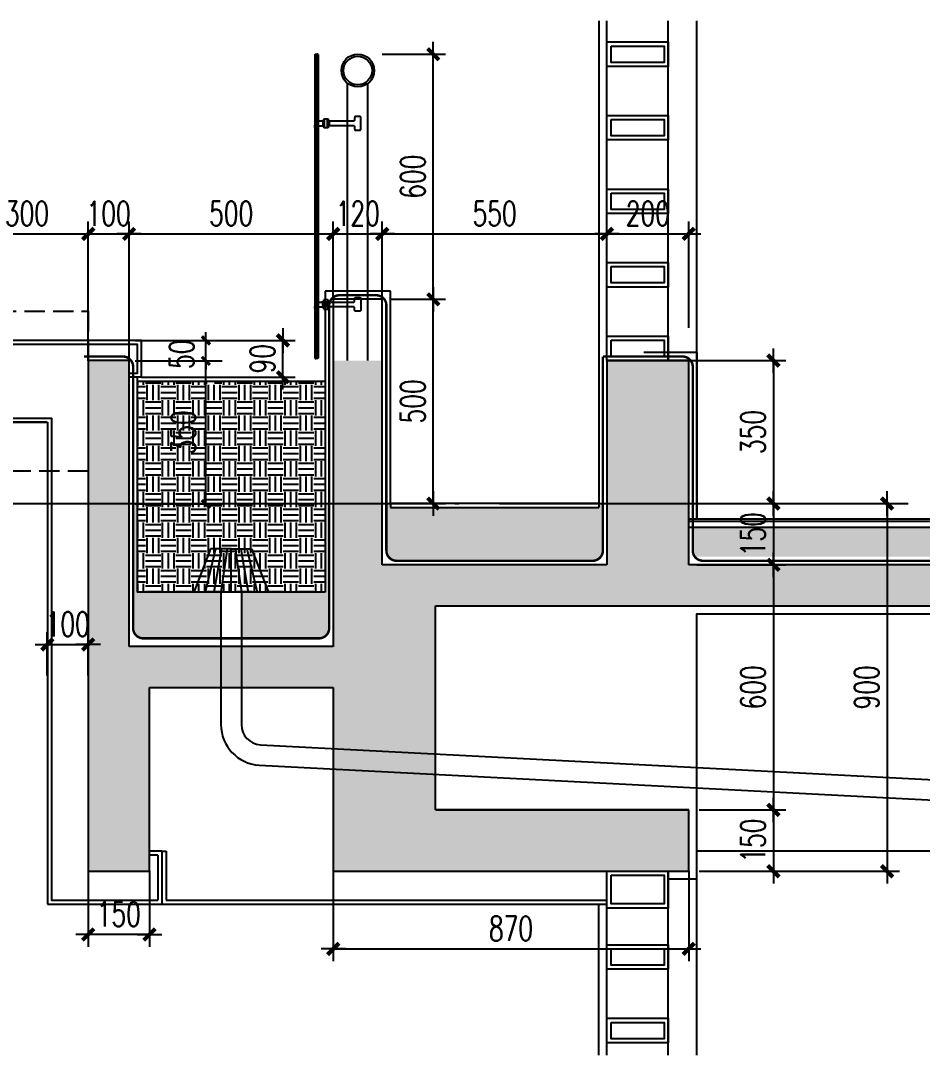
# Model space of a CAD drawing. Extents: x 1980812 to 2578970, y -669191 to 284498.
# Drawn here: x 2373588 to 2375795, y -402938 to -400406 of the extents above; entities that cross this region are included whole.
import ezdxf

# ---------------------------------------------------------------- set-up
doc = ezdxf.new("R2010")
doc.units = 0
doc.header["$LTSCALE"] = 1000
doc.header["$MEASUREMENT"] = 0
doc.linetypes.add('DASH', pattern=[0.35, 0.25, -0.1])
doc.linetypes.add('DOTE', pattern=[2.42, 2, -0.2, 0.02, -0.2])
for name, color, linetype in [('A-SECT-MCUT', 1, 'Continuous'), ('A-SECT-MCUT-FINE', 137, 'Continuous'), ('DIM_IDEN', 3, 'Continuous'), ('dote', 1, 'DOTE'), ('ELEV-4-RAIL', 251, 'Continuous'), ('WALL', 4, 'Continuous'), ('WINDOW', 2, 'Continuous'), ('可见看线', 63, 'Continuous'), ('柱墙填充', 181, 'Continuous'), ('栏杆', 143, 'Continuous'), ('看线', 66, 'Continuous'), ('详细标注', 231, 'Continuous'), ('铝板', 31, 'Continuous'), ('防水卷材', 6, 'DASH'), ('面层', 31, 'Continuous')]:
    doc.layers.add(name, color=color, linetype=linetype)
doc.styles.add('_TCH_DIM_T3', font='SIMPLEX', dxfattribs={"width": 0.705882, "bigfont": 'GBCBIG'})
doc.styles.add('DIM_FONT', font='SIMPLEX', dxfattribs={"width": 0.7, "bigfont": 'GBCBIG'})
doc.dimstyles.new('_TCH_ARCH&&20', dxfattribs={"dimtxt": 59.5, "dimasz": 20, "dimexe": 40, "dimexo": 4, "dimgap": 25.25, "dimtad": 1, "dimdec": 0, "dimzin": 0, "dimdsep": 46, "dimtxsty": '_TCH_DIM_T3', "dimblk": 'ARCHTICK', "dimcen": 0.09, "dimclrt": 7, "dimazin": 2, "dimtfac": 1, "dimtdec": 0, "dimtix": 1, "dimtmove": 2, "dimatfit": 3, "dimfxl": 1, "dimtolj": 1, "dimtzin": 0, "dimarcsym": 0})
doc.dimstyles.new('DIMN20', dxfattribs={"dimscale": 0.2, "dimtxt": 300, "dimasz": 1, "dimexe": 150, "dimexo": 0, "dimgap": 100, "dimtad": 1, "dimdec": 0, "dimzin": 0, "dimdsep": 46, "dimtxsty": 'DIM_FONT', "dimblk1": '_DIMX', "dimblk2": '_DIMX', "dimsah": 1, "dimcen": 0.09, "dimclrd": 256, "dimclre": 256, "dimclrt": 7, "dimadec": 0, "dimazin": 0, "dimtfac": 1, "dimtdec": 0, "dimtix": 1, "dimtmove": 2, "dimatfit": 3, "dimldrblk": '_DIMX', "dimfxl": 150, "dimtolj": 1, "dimtzin": 0, "dimarcsym": 0})

# ---------------------------------------------------------------- blocks, each defined once
blk = doc.blocks.new('_DIMX')
blk.add_line((-150, 0), (150, 0))
at = {"const_width": 50}
blk.add_lwpolyline([(-70, -70), (70, 70)], dxfattribs=at)
blk = doc.blocks.new('*D2491')
at = {"layer": 'Defpoints', "color": 0, "transparency": 16777216}
for p in [(2375323.3, -401587.8, 0), (2375323.3, -402487.8, 0), (2375709.1, -402487.8)]:
    blk.add_point(p, dxfattribs=at)
at = {"layer": '详细标注', "lineweight": -2, "transparency": 16777216}
for p, q in [((2375323.3, -401587.8), (2375739.1, -401587.8)), ((2375709.1, -401588), (2375709.1, -402487.6)), ((2375323.3, -402487.8), (2375739.1, -402487.8))]:
    blk.add_line(p, q, dxfattribs=at)
at = {"layer": '详细标注', "lineweight": -2, "transparency": 16777216, "xscale": 0.2, "yscale": 0.2, "zscale": 0.2}
for p, rotation in [((2375709.1, -401587.8), 90), ((2375709.1, -402487.8), 270)]:
    blk.add_blockref('_DIMX', p, dxfattribs=dict(at, rotation=rotation))
at = {"layer": '详细标注', "color": 7, "transparency": 16777216, "insert": (2375659.1, -402037.8), "char_height": 60, "attachment_point": 5, "rotation": 90, "style": 'DIM_FONT'}
blk.add_mtext('\\A1;900', dxfattribs=at)
blk = doc.blocks.new('*D2722')
at = {"layer": 'Defpoints', "color": 0, "transparency": 16777216}
for p in [(2374493.4, -401087.8), (2374598.2, -401087.8), (2374493.4, -401587.8, 0)]:
    blk.add_point(p, dxfattribs=at)
at = {"layer": '详细标注', "lineweight": -2, "transparency": 16777216}
for p, q in [((2374493.4, -401087.8), (2374628.2, -401087.8)), ((2374598.2, -401587.6), (2374598.2, -401088)), ((2374493.4, -401587.8), (2374628.2, -401587.8))]:
    blk.add_line(p, q, dxfattribs=at)
at = {"layer": '详细标注', "lineweight": -2, "transparency": 16777216, "xscale": 0.2, "yscale": 0.2, "zscale": 0.2}
for p, rotation in [((2374598.2, -401087.8), 90), ((2374598.2, -401587.8), 270)]:
    blk.add_blockref('_DIMX', p, dxfattribs=dict(at, rotation=rotation))
at = {"layer": '详细标注', "color": 7, "transparency": 16777216, "insert": (2374548.2, -401337.8), "char_height": 60, "attachment_point": 5, "rotation": 90, "style": 'DIM_FONT'}
blk.add_mtext('\\A1;500', dxfattribs=at)
blk = doc.blocks.new('*D2492')
at = {"layer": 'Defpoints', "color": 0, "transparency": 16777216}
for p in [(2374473.4, -400487.8), (2374598.2, -400487.8), (2374493.4, -401087.8)]:
    blk.add_point(p, dxfattribs=at)
at = {"layer": '详细标注', "lineweight": -2, "transparency": 16777216}
for p, q in [((2374473.4, -400487.8), (2374628.2, -400487.8)), ((2374598.2, -401087.6), (2374598.2, -400488)), ((2374493.4, -401087.8), (2374628.2, -401087.8))]:
    blk.add_line(p, q, dxfattribs=at)
at = {"layer": '详细标注', "lineweight": -2, "transparency": 16777216, "xscale": 0.2, "yscale": 0.2, "zscale": 0.2}
for p, rotation in [((2374598.2, -400487.8), 90), ((2374598.2, -401087.8), 270)]:
    blk.add_blockref('_DIMX', p, dxfattribs=dict(at, rotation=rotation))
at = {"layer": '详细标注', "color": 7, "transparency": 16777216, "insert": (2374548.2, -400787.8), "char_height": 60, "attachment_point": 5, "rotation": 90, "style": 'DIM_FONT'}
blk.add_mtext('\\A1;600', dxfattribs=at)
blk = doc.blocks.new('*D2494')
at = {"layer": 'Defpoints', "color": 0, "transparency": 16777216}
for p in [(2373853.4, -400927.6), (2373753.4, -401237.8), (2373853.4, -401237.8)]:
    blk.add_point(p, dxfattribs=at)
at = {"layer": '详细标注', "lineweight": -2, "transparency": 16777216}
for p, q in [((2373753.4, -401237.8), (2373753.4, -400897.6)), ((2373853.4, -401237.8), (2373853.4, -400897.6)), ((2373753.2, -400927.6), (2373753, -400927.6)), ((2373753.4, -400927.6), (2373853.4, -400927.6)), ((2373853.6, -400927.6), (2373853.8, -400927.6))]:
    blk.add_line(p, q, dxfattribs=at)
at = {"layer": '详细标注', "lineweight": -2, "transparency": 16777216, "xscale": 0.2, "yscale": 0.2, "zscale": 0.2}
blk.add_blockref('_DIMX', (2373753.4, -400927.6), dxfattribs=at)
at = {"layer": '详细标注', "lineweight": -2, "transparency": 16777216, "xscale": 0.2, "yscale": 0.2, "zscale": 0.2, "rotation": 180}
blk.add_blockref('_DIMX', (2373853.4, -400927.6), dxfattribs=at)
at = {"layer": '详细标注', "color": 7, "transparency": 16777216, "insert": (2373803.4, -400877.6), "char_height": 60, "attachment_point": 5, "style": 'DIM_FONT'}
blk.add_mtext('\\A1;100', dxfattribs=at)
blk = doc.blocks.new('*D2495')
at = {"layer": 'Defpoints', "color": 0, "transparency": 16777216}
for p in [(2374353.4, -400927.6), (2374353.4, -401087.8), (2373853.4, -401237.8)]:
    blk.add_point(p, dxfattribs=at)
at = {"layer": '详细标注', "lineweight": -2, "transparency": 16777216}
for p, q in [((2373853.4, -401237.8), (2373853.4, -400897.6)), ((2374353.4, -401087.8), (2374353.4, -400897.6)), ((2373853.6, -400927.6), (2374353.2, -400927.6))]:
    blk.add_line(p, q, dxfattribs=at)
at = {"layer": '详细标注', "lineweight": -2, "transparency": 16777216, "xscale": 0.2, "yscale": 0.2, "zscale": 0.2, "rotation": 180}
blk.add_blockref('_DIMX', (2373853.4, -400927.6), dxfattribs=at)
at = {"layer": '详细标注', "lineweight": -2, "transparency": 16777216, "xscale": 0.2, "yscale": 0.2, "zscale": 0.2}
blk.add_blockref('_DIMX', (2374353.4, -400927.6), dxfattribs=at)
at = {"layer": '详细标注', "color": 7, "transparency": 16777216, "insert": (2374103.4, -400877.6), "char_height": 60, "attachment_point": 5, "style": 'DIM_FONT'}
blk.add_mtext('\\A1;500', dxfattribs=at)
blk = doc.blocks.new('*D2496')
at = {"layer": 'Defpoints', "color": 0, "transparency": 16777216}
for p in [(2374473.4, -400927.6), (2374353.4, -401087.8), (2374473.4, -401087.8)]:
    blk.add_point(p, dxfattribs=at)
at = {"layer": '详细标注', "lineweight": -2, "transparency": 16777216}
for p, q in [((2374353.4, -401087.8), (2374353.4, -400897.6)), ((2374473.4, -401087.8), (2374473.4, -400897.6)), ((2374353.2, -400927.6), (2374353, -400927.6)), ((2374353.4, -400927.6), (2374473.4, -400927.6)), ((2374473.6, -400927.6), (2374473.8, -400927.6))]:
    blk.add_line(p, q, dxfattribs=at)
at = {"layer": '详细标注', "lineweight": -2, "transparency": 16777216, "xscale": 0.2, "yscale": 0.2, "zscale": 0.2}
blk.add_blockref('_DIMX', (2374353.4, -400927.6), dxfattribs=at)
at = {"layer": '详细标注', "lineweight": -2, "transparency": 16777216, "xscale": 0.2, "yscale": 0.2, "zscale": 0.2, "rotation": 180}
blk.add_blockref('_DIMX', (2374473.4, -400927.6), dxfattribs=at)
at = {"layer": '详细标注', "color": 7, "transparency": 16777216, "insert": (2374413.4, -400877.6), "char_height": 60, "attachment_point": 5, "style": 'DIM_FONT'}
blk.add_mtext('\\A1;120', dxfattribs=at)
blk = doc.blocks.new('*D2497')
at = {"layer": 'Defpoints', "color": 0, "transparency": 16777216}
for p in [(2375023.4, -400927.6), (2374473.4, -401087.8), (2375023.4, -401157.8, 0)]:
    blk.add_point(p, dxfattribs=at)
at = {"layer": '详细标注', "lineweight": -2, "transparency": 16777216}
for p, q in [((2374473.4, -401087.8), (2374473.4, -400897.6)), ((2375023.4, -401157.8), (2375023.4, -400897.6)), ((2374473.6, -400927.6), (2375023.2, -400927.6))]:
    blk.add_line(p, q, dxfattribs=at)
at = {"layer": '详细标注', "lineweight": -2, "transparency": 16777216, "xscale": 0.2, "yscale": 0.2, "zscale": 0.2, "rotation": 180}
blk.add_blockref('_DIMX', (2374473.4, -400927.6), dxfattribs=at)
at = {"layer": '详细标注', "lineweight": -2, "transparency": 16777216, "xscale": 0.2, "yscale": 0.2, "zscale": 0.2}
blk.add_blockref('_DIMX', (2375023.4, -400927.6), dxfattribs=at)
at = {"layer": '详细标注', "color": 7, "transparency": 16777216, "insert": (2374748.4, -400877.6), "char_height": 60, "attachment_point": 5, "style": 'DIM_FONT'}
blk.add_mtext('\\A1;550', dxfattribs=at)
blk = doc.blocks.new('*D2498')
at = {"layer": 'Defpoints', "color": 0, "transparency": 16777216}
for p in [(2375223.4, -400927.6), (2375023.4, -401157.8), (2375223.4, -401157.8, 0)]:
    blk.add_point(p, dxfattribs=at)
at = {"layer": '详细标注', "lineweight": -2, "transparency": 16777216}
for p, q in [((2375023.4, -401157.8), (2375023.4, -400897.6)), ((2375223.4, -401157.8), (2375223.4, -400897.6)), ((2375023.6, -400927.6), (2375223.2, -400927.6))]:
    blk.add_line(p, q, dxfattribs=at)
at = {"layer": '详细标注', "lineweight": -2, "transparency": 16777216, "xscale": 0.2, "yscale": 0.2, "zscale": 0.2, "rotation": 180}
blk.add_blockref('_DIMX', (2375023.4, -400927.6), dxfattribs=at)
at = {"layer": '详细标注', "lineweight": -2, "transparency": 16777216, "xscale": 0.2, "yscale": 0.2, "zscale": 0.2}
blk.add_blockref('_DIMX', (2375223.4, -400927.6), dxfattribs=at)
at = {"layer": '详细标注', "color": 7, "transparency": 16777216, "insert": (2375123.4, -400877.6), "char_height": 60, "attachment_point": 5, "style": 'DIM_FONT'}
blk.add_mtext('\\A1;200', dxfattribs=at)
blk = doc.blocks.new('*D2499')
at = {"layer": 'Defpoints', "color": 0, "transparency": 16777216}
for p in [(2375223.4, -401237.8, 0), (2375223.4, -401587.8, 0), (2375430.9, -401587.8)]:
    blk.add_point(p, dxfattribs=at)
at = {"layer": '详细标注', "lineweight": -2, "transparency": 16777216}
for p, q in [((2375223.4, -401237.8), (2375460.9, -401237.8)), ((2375430.9, -401238), (2375430.9, -401587.6)), ((2375223.4, -401587.8), (2375460.9, -401587.8))]:
    blk.add_line(p, q, dxfattribs=at)
at = {"layer": '详细标注', "lineweight": -2, "transparency": 16777216, "xscale": 0.2, "yscale": 0.2, "zscale": 0.2}
for p, rotation in [((2375430.9, -401237.8), 90), ((2375430.9, -401587.8), 270)]:
    blk.add_blockref('_DIMX', p, dxfattribs=dict(at, rotation=rotation))
at = {"layer": '详细标注', "color": 7, "transparency": 16777216, "insert": (2375380.9, -401412.8), "char_height": 60, "attachment_point": 5, "rotation": 90, "style": 'DIM_FONT'}
blk.add_mtext('\\A1;350', dxfattribs=at)
blk = doc.blocks.new('A$C4E184874')
at = {"layer": 'A-SECT-MCUT'}
for radius in [40, 35]:
    blk.add_circle((-50, 710), radius, dxfattribs=at)
at = {"layer": 'A-SECT-MCUT-FINE'}
for p, q in [((-75, 0), (-75, 678.8)), ((-25, 0), (-25, 678.8)), ((-150.2, 586.9), (-135.6, 586.9)), ((-135.6, 588.6), (-135.6, 573)), ((-131.2, 588.6), (-135.6, 588.6)), ((-133.4, 592.2), (-133.4, 588.6)), ((-133.4, 592.2), (-122.6, 592.2)), ((-131.2, 573), (-131.2, 588.6)), ((-125.1, 588.6), (-120.4, 588.6)), ((-125.1, 588.6), (-125.1, 573)), ((-122.6, 592.2), (-122.6, 588.6)), ((-120.4, 588.6), (-120.4, 573)), ((-120.4, 588.4), (-120.4, 587.1)), ((-150.2, 574.8), (-135.6, 574.8)), ((-131.2, 573), (-135.6, 573)), ((-133.4, 572.8), (-133.4, 573)), ((-133.4, 572.8), (-133.4, 569.4)), ((-125.6, 569.4), (-133.4, 569.4)), ((-122.6, 569.4), (-125.6, 569.4)), ((-125.1, 573), (-120.4, 573)), ((-122.6, 573), (-122.6, 569.4)), ((-120.4, 574.5), (-120.4, 573.2)), ((-131.2, 145.1), (-135.6, 145.1)), ((-131.2, 129.6), (-135.6, 129.6)), ((-125.6, 148.8), (-133.4, 148.8)), ((-133.4, 145.4), (-133.4, 148.8)), ((-133.4, 145.4), (-133.4, 145.1)), ((-133.4, 125.9), (-133.4, 129.6)), ((-131.2, 145.1), (-131.2, 129.6)), ((-122.6, 148.8), (-125.6, 148.8)), ((-125.1, 145.1), (-120.4, 145.1)), ((-125.1, 129.6), (-125.1, 145.1)), ((-125.1, 129.6), (-120.4, 129.6)), ((-122.6, 145.1), (-122.6, 148.8)), ((-122.6, 125.9), (-122.6, 129.6)), ((-120.4, 129.6), (-120.4, 145.1)), ((-120.4, 143.7), (-120.4, 145)), ((-120.4, 129.8), (-120.4, 131.1)), ((-133.4, 125.9), (-122.6, 125.9))]:
    blk.add_line(p, q, dxfattribs=at)
for points in [[(-150.2, 586.9), (-155, 590.8), (-155, 585.4)], [(-108.9, 586.2), (-120.4, 586.2)], [(-150.2, 574.8), (-155, 570.9), (-155, 576.3)], [(-120.4, 575.4), (-108.9, 575.4)], [(-120.4, 142.8), (-108.9, 142.8)], [(-108.9, 132), (-120.4, 132)]]:
    blk.add_lwpolyline(points, dxfattribs=at)
for points in [[(-109.9, 575.4), (-60.8, 575.4, -0.414214), (-57.8, 572.4), (-57.8, 567, 0.44229), (-54.8, 564), (-45.2, 564, 0.398045), (-42.3, 567), (-42.3, 594.6, 0.414214), (-45.3, 597.6), (-54.8, 597.6, 0.414214), (-57.8, 594.6), (-57.8, 589.2, -0.414214), (-60.8, 586.2), (-109.9, 586.2)], [(-109.9, 142.8), (-60.8, 142.8, 0.414214), (-57.8, 145.8), (-57.8, 151.2, -0.44229), (-54.8, 154.2), (-45.2, 154.2, -0.398045), (-42.3, 151.2), (-42.3, 123.6, -0.414214), (-45.3, 120.6), (-54.8, 120.6, -0.414214), (-57.8, 123.6), (-57.8, 129, 0.414214), (-60.8, 132), (-109.9, 132)]]:
    blk.add_lwpolyline(points, format="xyb", dxfattribs=at)
at = {"layer": 'DIM_IDEN'}
blk.add_circle((-25, 318.4), 0, dxfattribs=at)
at = {"layer": 'ELEV-4-RAIL'}
for p, q in [((-150.2, 143.4), (-135.6, 143.4)), ((-150.2, 131.3), (-135.6, 131.3)), ((-135.6, 129.6), (-135.6, 145.1))]:
    blk.add_line(p, q, dxfattribs=at)
for points in [[(-150.2, 143.4), (-155, 147.3), (-155, 141.9)], [(-150.2, 131.3), (-155, 127.4), (-155, 132.8)]]:
    blk.add_lwpolyline(points, dxfattribs=at)
at = {"layer": 'WINDOW'}
for p, q in [((-155, 749.4), (-154.4, 750)), ((-155, 749.4), (-155, 5.9)), ((-154.4, 750), (-152, 750)), ((-152, 750), (-151.1, 749.1)), ((-150.1, 750), (-151.1, 749.1)), ((-151.1, 749.1), (-151.1, 6.2)), ((-147.7, 750), (-150.1, 750)), ((-147.1, 749.4), (-147.7, 750)), ((-147.1, 749.4), (-147.1, 5.9)), ((-155, 5.9), (-154.4, 5.3)), ((-154.4, 5.3), (-152, 5.3)), ((-152, 5.3), (-151.1, 6.2)), ((-150.1, 5.3), (-151.1, 6.2)), ((-147.7, 5.3), (-150.1, 5.3)), ((-147.1, 5.9), (-147.7, 5.3))]:
    blk.add_line(p, q, dxfattribs=at)
blk = doc.blocks.new('*D2400')
at = {"layer": 'Defpoints', "color": 0, "transparency": 16777216}
for p in [(2375248.8, -402337.8), (2375248.8, -402487.8), (2375430.9, -402487.8)]:
    blk.add_point(p, dxfattribs=at)
at = {"layer": '详细标注', "lineweight": -2, "transparency": 16777216}
for p, q in [((2375248.8, -402337.8), (2375460.9, -402337.8)), ((2375430.9, -402338), (2375430.9, -402487.6)), ((2375248.8, -402487.8), (2375460.9, -402487.8))]:
    blk.add_line(p, q, dxfattribs=at)
at = {"layer": '详细标注', "lineweight": -2, "transparency": 16777216, "xscale": 0.2, "yscale": 0.2, "zscale": 0.2}
for p, rotation in [((2375430.9, -402337.8), 90), ((2375430.9, -402487.8), 270)]:
    blk.add_blockref('_DIMX', p, dxfattribs=dict(at, rotation=rotation))
at = {"layer": '详细标注', "color": 7, "transparency": 16777216, "insert": (2375380.9, -402412.8), "char_height": 60, "attachment_point": 5, "rotation": 90, "style": 'DIM_FONT'}
blk.add_mtext('\\A1;150', dxfattribs=at)
blk = doc.blocks.new('*D2401')
at = {"layer": 'Defpoints', "color": 0, "transparency": 16777216}
for p in [(2375243.4, -401587.8), (2375243.4, -401737.8), (2375430.9, -401737.8)]:
    blk.add_point(p, dxfattribs=at)
at = {"layer": '详细标注', "linetype": 'ByBlock', "lineweight": -2, "transparency": 16777216}
for p, q in [((2375243.4, -401587.8), (2375460.9, -401587.8)), ((2375243.4, -401737.8), (2375460.9, -401737.8))]:
    blk.add_line(p, q, dxfattribs=at)
at = {"layer": '详细标注', "lineweight": -2, "transparency": 16777216}
blk.add_line((2375430.9, -401588), (2375430.9, -401737.6), dxfattribs=at)
at = {"layer": '详细标注', "lineweight": -2, "transparency": 16777216, "xscale": 0.2, "yscale": 0.2, "zscale": 0.2}
for p, rotation in [((2375430.9, -401587.8), 90), ((2375430.9, -401737.8), 270)]:
    blk.add_blockref('_DIMX', p, dxfattribs=dict(at, rotation=rotation))
at = {"layer": '详细标注', "color": 7, "transparency": 16777216, "insert": (2375380.9, -401662.8), "char_height": 60, "attachment_point": 5, "rotation": 90, "style": 'DIM_FONT'}
blk.add_mtext('\\A1;150', dxfattribs=at)
blk = doc.blocks.new('*D2402')
at = {"layer": 'Defpoints', "color": 0, "transparency": 16777216}
for p in [(2375243.4, -401737.8), (2375248.8, -402337.8), (2375430.9, -402337.8)]:
    blk.add_point(p, dxfattribs=at)
at = {"layer": '详细标注', "linetype": 'ByBlock', "lineweight": -2, "transparency": 16777216}
for p, q in [((2375243.4, -401737.8), (2375460.9, -401737.8)), ((2375248.8, -402337.8), (2375460.9, -402337.8))]:
    blk.add_line(p, q, dxfattribs=at)
at = {"layer": '详细标注', "lineweight": -2, "transparency": 16777216}
blk.add_line((2375430.9, -401738), (2375430.9, -402337.6), dxfattribs=at)
at = {"layer": '详细标注', "lineweight": -2, "transparency": 16777216, "xscale": 0.2, "yscale": 0.2, "zscale": 0.2}
for p, rotation in [((2375430.9, -401737.8), 90), ((2375430.9, -402337.8), 270)]:
    blk.add_blockref('_DIMX', p, dxfattribs=dict(at, rotation=rotation))
at = {"layer": '详细标注', "color": 7, "transparency": 16777216, "insert": (2375380.9, -402037.8), "char_height": 60, "attachment_point": 5, "rotation": 90, "style": 'DIM_FONT'}
blk.add_mtext('\\A1;600', dxfattribs=at)
blk = doc.blocks.new('*D2405')
at = {"layer": 'Defpoints', "color": 0, "transparency": 16777216}
for p in [(2375223.4, -400927.6), (2375023.4, -401157.8), (2375223.4, -401157.8, 0)]:
    blk.add_point(p, dxfattribs=at)
at = {"layer": '详细标注', "lineweight": -2, "transparency": 16777216}
for p, q in [((2375023.4, -401157.8), (2375023.4, -400897.6)), ((2375223.4, -401157.8), (2375223.4, -400897.6)), ((2375023.6, -400927.6), (2375223.2, -400927.6))]:
    blk.add_line(p, q, dxfattribs=at)
at = {"layer": '详细标注', "lineweight": -2, "transparency": 16777216, "xscale": 0.2, "yscale": 0.2, "zscale": 0.2, "rotation": 180}
blk.add_blockref('_DIMX', (2375023.4, -400927.6), dxfattribs=at)
at = {"layer": '详细标注', "lineweight": -2, "transparency": 16777216, "xscale": 0.2, "yscale": 0.2, "zscale": 0.2}
blk.add_blockref('_DIMX', (2375223.4, -400927.6), dxfattribs=at)
at = {"layer": '详细标注', "color": 7, "transparency": 16777216, "insert": (2375123.4, -400877.6), "char_height": 60, "attachment_point": 5, "style": 'DIM_FONT'}
blk.add_mtext('\\A1;200', dxfattribs=at)
blk = doc.blocks.new('*D2365')
at = {"layer": 'Defpoints', "color": 0, "transparency": 16777216}
for p in [(2374353.4, -402487.8), (2375223.4, -402487.8), (2375223.4, -402677.8)]:
    blk.add_point(p, dxfattribs=at)
at = {"layer": '详细标注', "linetype": 'ByBlock', "lineweight": -2, "transparency": 16777216}
for p, q in [((2374353.4, -402487.8), (2374353.4, -402707.8)), ((2375223.4, -402487.8), (2375223.4, -402707.8))]:
    blk.add_line(p, q, dxfattribs=at)
at = {"layer": '详细标注', "lineweight": -2, "transparency": 16777216}
blk.add_line((2374353.6, -402677.8), (2375223.2, -402677.8), dxfattribs=at)
at = {"layer": '详细标注', "lineweight": -2, "transparency": 16777216, "xscale": 0.2, "yscale": 0.2, "zscale": 0.2, "rotation": 180}
blk.add_blockref('_DIMX', (2374353.4, -402677.8), dxfattribs=at)
at = {"layer": '详细标注', "lineweight": -2, "transparency": 16777216, "xscale": 0.2, "yscale": 0.2, "zscale": 0.2}
blk.add_blockref('_DIMX', (2375223.4, -402677.8), dxfattribs=at)
at = {"layer": '详细标注', "color": 7, "transparency": 16777216, "insert": (2374788.4, -402627.8), "char_height": 60, "attachment_point": 5, "style": 'DIM_FONT'}
blk.add_mtext('\\A1;870', dxfattribs=at)
blk = doc.blocks.new('*D2610')
at = {"layer": 'Defpoints', "color": 0, "transparency": 16777216}
for p in [(2373753.6, -400927.6), (2373453.4, -401238.4, 0), (2373753.6, -401238.4, 0)]:
    blk.add_point(p, dxfattribs=at)
at = {"layer": '详细标注', "lineweight": -2, "transparency": 16777216}
for p, q in [((2373453.4, -401238.4), (2373453.4, -400897.6)), ((2373753.6, -401238.4), (2373753.6, -400897.6)), ((2373453.6, -400927.6), (2373753.4, -400927.6))]:
    blk.add_line(p, q, dxfattribs=at)
at = {"layer": '详细标注', "lineweight": -2, "transparency": 16777216, "xscale": 0.2, "yscale": 0.2, "zscale": 0.2, "rotation": 180}
blk.add_blockref('_DIMX', (2373453.4, -400927.6), dxfattribs=at)
at = {"layer": '详细标注', "lineweight": -2, "transparency": 16777216, "xscale": 0.2, "yscale": 0.2, "zscale": 0.2}
blk.add_blockref('_DIMX', (2373753.6, -400927.6), dxfattribs=at)
at = {"layer": '详细标注', "color": 7, "transparency": 16777216, "insert": (2373603.5, -400877.6), "char_height": 60, "attachment_point": 5, "style": 'DIM_FONT'}
blk.add_mtext('\\A1;300', dxfattribs=at)
blk = doc.blocks.new('*D1486')
at = {"layer": 'Defpoints', "color": 0, "transparency": 16777216}
for p in [(-450.4, 50), (-102.8, 50), (-102.8, -150, 0)]:
    blk.add_point(p, dxfattribs=at)
at = {"layer": '详细标注', "lineweight": -2, "transparency": 16777216}
for p, q in [((-102.8, 50), (-480.4, 50)), ((-450.4, -149.8), (-450.4, 49.8)), ((-102.8, -150), (-480.4, -150))]:
    blk.add_line(p, q, dxfattribs=at)
at = {"layer": '详细标注', "lineweight": -2, "transparency": 16777216, "xscale": 0.2, "yscale": 0.2, "zscale": 0.2}
for p, rotation in [((-450.4, 50), 90), ((-450.4, -150), 270)]:
    blk.add_blockref('_DIMX', p, dxfattribs=dict(at, rotation=rotation))
at = {"layer": '详细标注', "color": 7, "transparency": 16777216, "insert": (-500.4, -50), "char_height": 60, "attachment_point": 5, "rotation": 90, "style": 'DIM_FONT'}
blk.add_mtext('\\A1;200', dxfattribs=at)
blk = doc.blocks.new('_ArchTick')
at = {"color": 0, "linetype": 'ByBlock', "const_width": 0.4}
blk.add_lwpolyline([(-0.5, -0.5), (0.5, 0.5)], dxfattribs=at)
blk = doc.blocks.new('*D1487')
at = {"layer": 'Defpoints', "color": 0, "transparency": 16777216}
for p in [(110.6, 0), (287.5, 0), (110.6, -350.4)]:
    blk.add_point(p, dxfattribs=at)
at = {"layer": '详细标注', "color": 0, "lineweight": -2, "transparency": 16777216}
for p, q in [((114.6, 0), (327.5, 0)), ((287.5, -350.4), (287.5, 0)), ((114.6, -350.4), (327.5, -350.4))]:
    blk.add_line(p, q, dxfattribs=at)
at = {"layer": '详细标注', "color": 0, "lineweight": -2, "transparency": 16777216, "xscale": 20, "yscale": 20, "zscale": 20}
for p, rotation in [((287.5, 0), 90), ((287.5, -350.4), 270)]:
    blk.add_blockref('_ArchTick', p, dxfattribs=dict(at, rotation=rotation))
at = {"layer": '详细标注', "color": 7, "transparency": 16777216, "insert": (232.5, -175.2), "char_height": 59.5, "attachment_point": 5, "rotation": 90, "style": '_TCH_DIM_T3'}
blk.add_mtext('\\A1;350', dxfattribs=at)
blk = doc.blocks.new('*D1488')
at = {"layer": 'Defpoints', "color": 0, "transparency": 16777216}
for p in [(110.6, 50), (287.5, 50), (110.6, 0)]:
    blk.add_point(p, dxfattribs=at)
at = {"layer": '详细标注', "color": 0, "lineweight": -2, "transparency": 16777216}
for p, q in [((287.5, 50), (287.5, 70)), ((114.6, 50), (327.5, 50)), ((287.5, 0), (287.5, 50)), ((114.6, 0), (327.5, 0)), ((287.5, 0), (287.5, -20))]:
    blk.add_line(p, q, dxfattribs=at)
at = {"layer": '详细标注', "color": 0, "lineweight": -2, "transparency": 16777216, "xscale": 20, "yscale": 20, "zscale": 20}
for p, rotation in [((287.5, 50), 270), ((287.5, 0), 90)]:
    blk.add_blockref('_ArchTick', p, dxfattribs=dict(at, rotation=rotation))
at = {"layer": '详细标注', "color": 7, "transparency": 16777216, "insert": (228.3, 16.1), "char_height": 59.5, "attachment_point": 5, "rotation": 90, "style": '_TCH_DIM_T3'}
blk.add_mtext('\\A1;50', dxfattribs=at)
blk = doc.blocks.new('*D2122')
at = {"layer": 'Defpoints', "color": 0, "transparency": 16777216}
for p in [(2373753.4, -401932.8, 0), (2373653.4, -402008.5), (2373753.4, -402008.5, 0)]:
    blk.add_point(p, dxfattribs=at)
at = {"layer": '详细标注', "lineweight": -2, "transparency": 16777216}
for p, q in [((2373653.4, -402008.5, 0), (2373653.4, -401902.8, 0)), ((2373753.4, -402008.5, 0), (2373753.4, -401902.8, 0)), ((2373653.2, -401932.8, 0), (2373653, -401932.8, 0)), ((2373653.4, -401932.8, 0), (2373753.4, -401932.8, 0)), ((2373753.6, -401932.8, 0), (2373753.8, -401932.8, 0))]:
    blk.add_line(p, q, dxfattribs=at)
at = {"layer": '详细标注', "lineweight": -2, "transparency": 16777216, "xscale": 0.2, "yscale": 0.2, "zscale": 0.2}
blk.add_blockref('_DIMX', (2373653.4, -401932.8, 0), dxfattribs=at)
at = {"layer": '详细标注', "lineweight": -2, "transparency": 16777216, "xscale": 0.2, "yscale": 0.2, "zscale": 0.2, "rotation": 180}
blk.add_blockref('_DIMX', (2373753.4, -401932.8, 0), dxfattribs=at)
at = {"layer": '详细标注', "color": 7, "transparency": 16777216, "insert": (2373703.4, -401882.8, 0), "char_height": 60, "attachment_point": 5, "style": 'DIM_FONT'}
blk.add_mtext('\\A1;100', dxfattribs=at)
blk = doc.blocks.new('*D2625')
at = {"layer": 'Defpoints', "color": 0, "transparency": 16777216}
for p in [(2373884, -401188.4), (2374230.2, -401188.4), (2373884, -401278.4)]:
    blk.add_point(p, dxfattribs=at)
at = {"layer": '详细标注', "lineweight": -2, "transparency": 16777216}
for p, q in [((2373884, -401188.4), (2374260.2, -401188.4)), ((2374230.2, -401188.2), (2374230.2, -401188)), ((2374230.2, -401278.4), (2374230.2, -401188.4)), ((2373884, -401278.4), (2374260.2, -401278.4)), ((2374230.2, -401278.6), (2374230.2, -401278.8))]:
    blk.add_line(p, q, dxfattribs=at)
at = {"layer": '详细标注', "lineweight": -2, "transparency": 16777216, "xscale": 0.2, "yscale": 0.2, "zscale": 0.2}
for p, rotation in [((2374230.2, -401188.4), 270), ((2374230.2, -401278.4), 90)]:
    blk.add_blockref('_DIMX', p, dxfattribs=dict(at, rotation=rotation))
at = {"layer": '详细标注', "color": 7, "transparency": 16777216, "insert": (2374180.2, -401233.4), "char_height": 60, "attachment_point": 5, "rotation": 90, "style": 'DIM_FONT'}
blk.add_mtext('\\A1;90', dxfattribs=at)
blk = doc.blocks.new('*D2639')
at = {"layer": 'Defpoints', "color": 0, "transparency": 16777216}
for p in [(2373753.4, -402487.8), (2373903.4, -402487.8), (2373753.4, -402642.7)]:
    blk.add_point(p, dxfattribs=at)
at = {"layer": '详细标注', "linetype": 'ByBlock', "lineweight": -2, "transparency": 16777216}
for p, q in [((2373753.4, -402487.8), (2373753.4, -402672.7)), ((2373903.4, -402487.8), (2373903.4, -402672.7))]:
    blk.add_line(p, q, dxfattribs=at)
at = {"layer": '详细标注', "lineweight": -2, "transparency": 16777216}
blk.add_line((2373903.2, -402642.7), (2373753.6, -402642.7), dxfattribs=at)
at = {"layer": '详细标注', "lineweight": -2, "transparency": 16777216, "xscale": 0.2, "yscale": 0.2, "zscale": 0.2}
for p, rotation in [((2373753.4, -402642.7), 179.9999999996443), ((2373903.4, -402642.7), 359.9999999996443)]:
    blk.add_blockref('_DIMX', p, dxfattribs=dict(at, rotation=rotation))
at = {"layer": '详细标注', "color": 7, "transparency": 16777216, "insert": (2373828.4, -402592.7), "char_height": 60, "attachment_point": 5, "style": 'DIM_FONT'}
blk.add_mtext('\\A1;150', dxfattribs=at)
blk = doc.blocks.new('A$C07856B57')
at = {"layer": '铝板'}
for p, q in [((130, 50), (-300, 50)), ((-300, 50), (-300, -150)), ((130, -40), (130, 50)), ((130, -40), (99.8, -40)), ((-300, -150), (-100, -150)), ((-100, -150), (-100, -1330)), ((180, -1200, 0), (149.8, -1200, 0)), ((170, -1210, 0), (149.8, -1210, 0)), ((170, -1210, 0), (170, -1320, 0)), ((180, -1200, 0), (180, -1330, 0)), ((180, -1200, 0), (180, -1330, 0)), ((-100, -1330), (180, -1330))]:
    blk.add_line(p, q, dxfattribs=at)
blk.add_lwpolyline([(99.8, -30), (120, -30), (120, 40), (-290, 40), (-290, -140), (-90, -140), (-90, -1320), (170, -1320)], dxfattribs=at)
at = {"layer": '详细标注'}
dim = blk.add_linear_dim(base=(-450.4, 50), p1=(-102.8, -150, 0), p2=(-102.8, 50), angle=90, dimstyle='DIMN20', dxfattribs=at)
dim.commit()
dim.dimension.update_dxf_attribs({"geometry": '*D1486', "text_midpoint": (-500.4, -50)})
dim = blk.add_linear_dim(base=(287.5, 50), p1=(110.6, 0), p2=(110.6, 50), angle=90, dimstyle='_TCH_ARCH&&20', dxfattribs=at)
dim.commit()
dim.dimension.update_dxf_attribs({"geometry": '*D1488', "text_midpoint": (228.3, 16.1), "dimtype": 129})
dim = blk.add_aligned_dim(p1=(110.6, -350.4), p2=(110.6, 0), distance=-176.9, dimstyle='_TCH_ARCH&&20', dxfattribs=at)
dim.commit()
dim.dimension.update_dxf_attribs({"geometry": '*D1487', "text_midpoint": (232.5, -175.2)})

msp = doc.modelspace()

# ---------------------------------------------------------------- hatches: boundary and pattern name
at = {"layer": '柱墙填充'}
h = msp.add_hatch(dxfattribs=at)
h.set_pattern_fill('钢筋混凝土', color=256, scale=20)
h.set_pattern_definition([(45, (2380268.886, -516042.96), (-35.35534, 35.35534), []), (50, (2380268.89, -516042.96), (143.45204, -12.55043), [15, -165]), (355, (2380268.89, -516042.96), (-27.75027, 150.43843), [12, -132]), (100.4514, (2380280.84, -516044), (115.70188, 137.88791), [12.74804, -140.22842]), (46.1842, (2380268.89, -516002.96), (213.4482, -33.1038), [22.5, -247.5]), (96.6356, (2380286.67, -516005.72), (186.93254, 194.82357), [19.12206, -210.3426]), (351.1842, (2380268.89, -516002.96), (186.9324, 194.8237), [18, -198]), (21, (2380288.89, -516012.96), (119.38141, -80.52378), [15, -165]), (326, (2380288.89, -516012.96), (48.66307, 145.03), [12, -132]), (71.4514, (2380298.83, -516019.67), (168.04453, 64.5061), [12.74804, -140.22842]), (37.5, (2380268.886, -516042.96), (2.43197, 66.57877), [0, -130.4, 0, -134, 0, -132.5]), (7.5, (2380268.886, -516042.96), (52.613907, 78.882342), [0, -76.4, 0, -127.4, 0, -50.5]), (327.5, (2380224.286, -516042.96), (106.764487, -4.510974), [0, -50, 0, -156, 0, -207]), (317.5, (2380204.29, -516042.96), (116.637234, 20.021), [0, -65, 0, -103.6, 0, -147])])
h.paths.add_polyline_path([(2374603.4, -401837.8), (2376923.4, -401837.8), (2376923.4, -402487.8), (2377323.4, -402487.8), (2377323.4, -401837.8), (2377764.5, -401837.8), (2377764.5, -401737.8), (2375223.4, -401737.8), (2375223.4, -401237.8), (2375023.4, -401237.8), (2375023.4, -401737.8), (2374473.4, -401737.8), (2374473.4, -401237.8), (2374353.4, -401237.8), (2374353.4, -401937.8), (2373853.4, -401937.8), (2373853.4, -401237.8), (2373753.4, -401237.8), (2373753.4, -402487.8), (2373903.4, -402487.8), (2373903.4, -402037.8), (2374353.4, -402037.8), (2374353.4, -402487.8), (2375223.4, -402487.8), (2375223.4, -402337.8), (2374603.4, -402337.8)])
h = msp.add_hatch(dxfattribs=at)
h.set_pattern_fill('土壤', color=252, scale=10)
h.set_pattern_definition([(0, (-545369.144, 527245.338), (37.5, 37.5), [37.5, -37.5]), (0, (-545369.144, 527259.4), (37.5, 37.5), [37.5, -37.5]), (0, (-545369.144, 527273.463), (37.5, 37.5), [37.5, -37.5]), (90, (-545364.456, 527278.15), (-37.5, 37.5), [37.5, -37.5]), (90, (-545350.394, 527278.15), (-37.5, 37.5), [37.5, -37.5]), (90, (-545336.33, 527278.15), (-37.5, 37.5), [37.5, -37.5])])
h.paths.add_polyline_path([(2374333.4, -401587.8), (2373873.4, -401587.8), (2373873.4, -401805), (2374333.4, -401805)])
edge = h.paths.add_edge_path()
edge.add_line((2373874, -401298.4), (2373874, -401287.8))
edge.add_line((2373874, -401287.8), (2373873.4, -401287.8))
edge.add_line((2373873.4, -401287.8), (2373873.4, -401587.8))
edge.add_line((2373873.4, -401587.8), (2374333.4, -401587.8))
edge.add_line((2374333.4, -401587.8), (2374333.4, -401287.8))
edge.add_line((2374333.4, -401287.8), (2374063.4, -401287.8))
edge.add_arc((2374053.4, -401287.8), 10, 180, 360, ccw=False)
edge.add_line((2374043.4, -401287.8), (2373874, -401287.8))
edge.add_line((2373874, -401287.8), (2373874, -401298.4))
h = msp.add_hatch(dxfattribs=at)
h.set_pattern_fill('混凝土', color=256, scale=10)
h.set_pattern_definition([(50, (2370911.64, -514092.5), (71.726018, -6.275213), [7.5, -82.5]), (355, (2370911.64, -514092.5), (-13.875133, 75.219213), [6, -66]), (100.4514, (2370917.62, -514093.02), (57.85094, 68.943954), [6.37402, -70.11421]), (46.1842, (2370911.64, -514072.5), (106.724105, -16.5519), [11.25, -123.75]), (96.6356, (2370920.54, -514073.88), (93.46627, 97.41179), [9.56103, -105.1713]), (351.1842, (2370911.64, -514072.5), (93.46619, 97.41186), [9, -99]), (21, (2370921.64, -514077.5), (59.690705, -40.26189), [7.5, -82.5]), (326, (2370921.64, -514077.5), (24.331533, 72.515005), [6, -66]), (71.4514, (2370926.616, -514080.854), (84.022263, 32.25305), [6.37402, -70.11421]), (37.5, (2370911.642, -514092.5), (1.2159855, 33.2893854), [0, -65.2, 0, -67, 0, -66.25]), (7.5, (2370911.64, -514092.5), (26.306954, 39.441171), [0, -38.2, 0, -63.7, 0, -25.25]), (327.5, (2370889.342, -514092.5), (53.3822436, -2.255487), [0, -25, 0, -78, 0, -103.5]), (317.5, (2370879.34, -514092.5), (58.318617, 10.010498), [0, -32.5, 0, -51.8, 0, -73.5])])
h.paths.add_polyline_path([(2374343.4, -401587.8), (2374333.4, -401587.8), (2374333.4, -401805), (2374128.4, -401805), (2374128.4, -401917.7), (2374318.4, -401917.7, 0.414214), (2374343.4, -401892.7)])
h.paths.add_polyline_path([(2374078.4, -401805), (2373873.4, -401805), (2373873.4, -401587.8), (2373863.4, -401587.8), (2373863.4, -401892.7, 0.414214), (2373888.4, -401917.7), (2374078.4, -401917.7)])
h.paths.add_polyline_path([(2375013.4, -401587.8), (2375003.4, -401587.8), (2375003.4, -401597.8), (2374493.4, -401597.8), (2374493.4, -401587.8), (2374483.4, -401587.8), (2374483.4, -401702.8, 0.414214), (2374508.4, -401727.8), (2374988.4, -401727.8, 0.414214), (2375013.4, -401702.8)])
h.paths.add_polyline_path([(2377123.4, -401645.5), (2375233.4, -401645.5), (2375233.4, -401702.8, 0.162279), (2375238.4, -401717.8), (2377123.4, -401717.8)])
h.paths.add_polyline_path([(2377764.5, -401645.5), (2377123.4, -401645.5), (2377123.4, -401717.8), (2377764.5, -401717.8)])

# ---------------------------------------------------------------- linework, layer by layer
at = {"layer": 'dote', "linetype": 'DOTE', "ltscale": 0.5}
msp.add_line((2372340.6, -401587.8), (2377543, -401587.8, 0), dxfattribs=at)
at = {"layer": 'WALL'}
for p, q in [((2374473.4, -401087.8), (2374353.4, -401087.8)), ((2374353.4, -401087.8), (2374353.4, -401937.8)), ((2374473.4, -401737.8), (2374473.4, -401087.8)), ((2373853.4, -401237.8), (2373753.4, -401237.8)), ((2373753.4, -401237.8, 0), (2373753.4, -402487.8, 0)), ((2373853.4, -401937.8), (2373853.4, -401237.8)), ((2375223.4, -401237.8), (2375023.4, -401237.8)), ((2375023.4, -401237.8), (2375023.4, -401737.8)), ((2375023.4, -401237.8), (2375223.4, -401237.8)), ((2375223.4, -401237.8), (2375023.4, -401237.8)), ((2375223.4, -401737.8), (2375223.4, -401237.8)), ((2373753.4, -401437.8), (2373753.4, -402487.8)), ((2375023.4, -401737.8), (2374473.4, -401737.8)), ((2377764.5, -401737.8), (2375223.4, -401737.8)), ((2374603.4, -402337.8), (2374603.4, -401837.8)), ((2374603.4, -401837.8), (2376923.4, -401837.8)), ((2374603.4, -402337.8), (2374603.4, -401837.8)), ((2374353.4, -401937.8), (2373853.4, -401937.8)), ((2373903.4, -402487.8), (2373903.4, -402037.8)), ((2373903.4, -402037.8), (2374353.4, -402037.8)), ((2374353.4, -402037.8), (2374353.4, -402487.8)), ((2374603.4, -402337.8), (2375223.4, -402337.8)), ((2375223.4, -402337.8), (2374603.4, -402337.8)), ((2375223.4, -402487.8), (2375223.4, -402337.8)), ((2373753.4, -402487.8, 0), (2373903.4, -402487.8, 0)), ((2373753.4, -402487.8), (2373903.4, -402487.8)), ((2373753.4, -402487.8), (2373903.4, -402487.8)), ((2374353.4, -402487.8, 0), (2374603.4, -402487.8, 0)), ((2374353.4, -402487.8), (2375223.4, -402487.8))]:
    msp.add_line(p, q, dxfattribs=at)
at = {"layer": '可见看线'}
for p, q in [((2375023.4, -401237.8, 0), (2375023.4, -400405.8, 0)), ((2375173.4, -401237.8, 0), (2375173.4, -400405.8, 0)), ((2375243.4, -402437.8, 0), (2376723.4, -402437.8, 0)), ((2375023.4, -402938.4, 0), (2375023.4, -402487.8, 0)), ((2375173.4, -402938.4, 0), (2375173.4, -402487.8, 0))]:
    msp.add_line(p, q, dxfattribs=at)
at = {"layer": '看线', "elevation": 0}
for points in [[(2375023.4, -400457.8), (2375173.4, -400457.8), (2375173.4, -400517.8), (2375023.4, -400517.8)], [(2375033.4, -400467.8), (2375163.4, -400467.8), (2375163.4, -400507.8), (2375033.4, -400507.8)], [(2375023.4, -400637.8), (2375173.4, -400637.8), (2375173.4, -400697.8), (2375023.4, -400697.8)], [(2375033.4, -400647.8), (2375163.4, -400647.8), (2375163.4, -400687.8), (2375033.4, -400687.8)], [(2375023.4, -400817.8), (2375173.4, -400817.8), (2375173.4, -400877.8), (2375023.4, -400877.8)], [(2375033.4, -400827.8), (2375163.4, -400827.8), (2375163.4, -400867.8), (2375033.4, -400867.8)], [(2375023.4, -400997.8), (2375173.4, -400997.8), (2375173.4, -401057.8), (2375023.4, -401057.8)], [(2375033.4, -401007.8), (2375163.4, -401007.8), (2375163.4, -401047.8), (2375033.4, -401047.8)], [(2375023.4, -401177.8), (2375173.4, -401177.8), (2375173.4, -401237.8), (2375023.4, -401237.8)], [(2375033.4, -401187.8), (2375163.4, -401187.8), (2375163.4, -401227.8), (2375033.4, -401227.8)], [(2375023.4, -402487.8), (2375173.4, -402487.8), (2375173.4, -402577.8), (2375023.4, -402577.8)], [(2375033.4, -402497.8), (2375163.4, -402497.8), (2375163.4, -402567.8), (2375033.4, -402567.8)], [(2375023.4, -402667.8), (2375173.4, -402667.8), (2375173.4, -402727.8), (2375023.4, -402727.8)], [(2375033.4, -402677.8), (2375163.4, -402677.8), (2375163.4, -402717.8), (2375033.4, -402717.8)], [(2375023.4, -402847.8), (2375173.4, -402847.8), (2375173.4, -402907.8), (2375023.4, -402907.8)], [(2375033.4, -402857.8), (2375163.4, -402857.8), (2375163.4, -402897.8), (2375033.4, -402897.8)]]:
    msp.add_lwpolyline(points, close=True, dxfattribs=at)
at = {"layer": '详细标注', "linetype": 'DASH', "ltscale": 0.2}
msp.add_lwpolyline([(2373387.3, -401116.9), (2373753.4, -401116.9), (2373753.4, -401508.3), (2373387.3, -401508.3)], close=True, dxfattribs=at)
at = {"layer": '铝板'}
for p, q in [((2373934, -402438.4, 0), (2373934, -402568.4, 0)), ((2373934, -402438.4, 0), (2373934, -402568.4, 0)), ((2373934, -402438.4, 0), (2373934, -402568.4, 0)), ((2373934, -402438.4, 0), (2373934, -402568.4, 0)), ((2373934, -402438.4, 0), (2373944, -402438.4, 0)), ((2373944, -402438.4, 0), (2373944, -402558.4, 0)), ((2373934, -402568.4, 0), (2375023.4, -402568.4, 0)), ((2373944, -402558.4, 0), (2375023.4, -402558.4, 0))]:
    msp.add_line(p, q, dxfattribs=at)
at = {"layer": '防水卷材', "ltscale": 0.3, "const_width": 6, "elevation": 0}
for points in [[(2375013.4, -401227.8), (2375013.4, -401702.8, -0.414214), (2374988.4, -401727.8), (2374508.4, -401727.8, -0.414214), (2374483.4, -401702.8), (2374483.4, -401102.8, 0.414214), (2374458.4, -401077.8), (2374368.4, -401077.8, 0.414214), (2374343.4, -401102.8), (2374343.4, -401892.7, -0.414214), (2374318.4, -401917.7), (2373888.4, -401917.7, -0.414214), (2373863.4, -401892.7), (2373863.4, -401252.8, 0.414214), (2373838.4, -401227.8), (2373743.4, -401227.8)], [(2377764.5, -401727.8), (2375258.4, -401727.8, -0.414214), (2375233.4, -401702.8), (2375233.4, -401252.8, 0.414214), (2375208.4, -401227.8), (2375013.4, -401227.8)]]:
    msp.add_lwpolyline(points, format="xyb", dxfattribs=at)
at = {"layer": '面层'}
for p, q in [((2375003.4, -400405.8, 0), (2375003.4, -401587.8, 0)), ((2375243.4, -401625.5, 0), (2375243.4, -400405.8, 0)), ((2374493.4, -401067.8, 0), (2374333.4, -401067.8, 0)), ((2374333.4, -401067.8, 0), (2374333.4, -401805, 0)), ((2374493.4, -401587.8, 0), (2374493.4, -401067.8, 0)), ((2375003.4, -401217.8), (2375003.4, -401587.8, 0)), ((2375243.4, -401217.8), (2375113.4, -401217.8)), ((2375243.4, -401217.8), (2375243.4, -401625.5)), ((2373874, -401805), (2373874, -401278.4)), ((2373874, -401287.8), (2374333.4, -401287.8, 0)), ((2375003.4, -401587.8, 0), (2374493.4, -401587.8, 0)), ((2374493.4, -401587.8, 0), (2374493.4, -401597.8, 0)), ((2375003.4, -401587.8, 0), (2375003.4, -401597.8, 0)), ((2374493.4, -401597.8, 0), (2375003.4, -401597.8, 0)), ((2375223.4, -401625.5, 0), (2377764.5, -401625.5, 0)), ((2375223.4, -401630.5, 0), (2377764.5, -401630.5, 0)), ((2375223.4, -401645.5, 0), (2377764.5, -401645.5, 0)), ((2374053.2, -401698.3, 0), (2374012.3, -401805, 0)), ((2374065.2, -401698.3), (2374040, -401805)), ((2374103.4, -401698.3, 0), (2374053.2, -401698.3, 0)), ((2374080.1, -401698.3), (2374061.4, -401805)), ((2374093.9, -401698.3, 0), (2374078.4, -401805, 0)), ((2374103.4, -401805, 0), (2374103.4, -401698.3, 0)), ((2374103.4, -401698.3, 0), (2374153.6, -401698.3, 0)), ((2374103.4, -401805, 0), (2374103.4, -401698.3, 0)), ((2374112.9, -401698.3, 0), (2374128.4, -401805, 0)), ((2374126.7, -401698.3), (2374145.4, -401805)), ((2374141.6, -401698.3), (2374166.8, -401805)), ((2374153.6, -401698.3, 0), (2374194.5, -401805, 0)), ((2374333.4, -401805, 0), (2373873.4, -401805, 0)), ((2374078.4, -401805, 0), (2374078.4, -402128.4, 0)), ((2374128.4, -401805, 0), (2374128.4, -402128.4, 0)), ((2374175.1, -402178.3), (2376723.4, -402310.9, 0)), ((2374171.9, -402228.2, 0), (2376723.4, -402361, 0)), ((2375243.4, -402938.4, 0), (2375243.4, -402506.4, 0)), ((2375003.4, -402938.4, 0), (2375003.4, -402568.4, 0))]:
    msp.add_line(p, q, dxfattribs=at)
for points in [[(2375243.4, -401217.8), (2375173.4, -401217.8)], [(2375173.4, -402506.4), (2375243.4, -402506.4), (2375243.4, -401857.8), (2376903.4, -401857.8), (2376903.4, -402507.8), (2377343.4, -402507.8), (2377343.4, -401857.8), (2377764.5, -401857.8)]]:
    msp.add_lwpolyline(points, dxfattribs=at)
for radius in [100, 50]:
    msp.add_arc((2374178.4, -402128.4, 0), radius, 180, 266.2504, dxfattribs=at)

# ---------------------------------------------------------------- block references
at = {"layer": '栏杆'}
msp.add_blockref('A$C4E184874', (2374463.4, -401237.8, 0), dxfattribs=at)
at = {"layer": '铝板'}
msp.add_blockref('A$C07856B57', (2373754, -401238.4), dxfattribs=at)

# ---------------------------------------------------------------- dimensions: what is measured, and where the dimension line sits
at = {"layer": '详细标注'}
for base, p1, p2, picture, middle in [((2374598.2, -400487.8), (2374493.4, -401087.8), (2374473.4, -400487.8), '*D2492', (2374548.2, -400787.8)), ((2374598.2, -401087.8), (2374493.4, -401587.8, 0), (2374493.4, -401087.8), '*D2722', (2374548.2, -401337.8)), ((2375430.9, -401587.8), (2375223.4, -401237.8, 0), (2375223.4, -401587.8, 0), '*D2499', (2375380.9, -401412.8)), ((2375709.1, -402487.8), (2375323.3, -401587.8, 0), (2375323.3, -402487.8, 0), '*D2491', (2375659.1, -402037.8)), ((2375430.9, -402487.8), (2375248.8, -402337.8), (2375248.8, -402487.8), '*D2400', (2375380.9, -402412.8))]:
    dim = msp.add_linear_dim(base=base, p1=p1, p2=p2, angle=90, dimstyle='DIMN20', dxfattribs=at)
    dim.commit()
    dim.dimension.update_dxf_attribs({"geometry": picture, "text_midpoint": middle})
for p1, p2, distance, picture, middle in [((2373453.4, -401238.4, 0), (2373753.6, -401238.4, 0), 310.9, '*D2610', (2373603.5, -400877.6)), ((2373884, -401278.4), (2373884, -401188.4), -346.2, '*D2625', (2374180.2, -401233.4)), ((2373653.4, -402008.5), (2373753.4, -402008.5, 0), 75.7, '*D2122', (2373703.4, -401882.8, 0))]:
    dim = msp.add_aligned_dim(p1=p1, p2=p2, distance=distance, dimstyle='DIMN20', dxfattribs=at)
    dim.commit()
    dim.dimension.update_dxf_attribs({"geometry": picture, "text_midpoint": middle})
for base, p1, p2, picture, middle in [((2373853.4, -400927.6), (2373753.4, -401237.8), (2373853.4, -401237.8), '*D2494', (2373803.4, -400877.6)), ((2374353.4, -400927.6), (2373853.4, -401237.8), (2374353.4, -401087.8), '*D2495', (2374103.4, -400877.6)), ((2374473.4, -400927.6), (2374353.4, -401087.8), (2374473.4, -401087.8), '*D2496', (2374413.4, -400877.6)), ((2375223.4, -400927.6), (2375023.4, -401157.8), (2375223.4, -401157.8, 0), '*D2498', (2375123.4, -400877.6)), ((2375223.4, -400927.6), (2375023.4, -401157.8), (2375223.4, -401157.8, 0), '*D2405', (2375123.4, -400877.6))]:
    dim = msp.add_linear_dim(base=base, p1=p1, p2=p2, dimstyle='DIMN20', dxfattribs=at)
    dim.commit()
    dim.dimension.update_dxf_attribs({"geometry": picture, "text_midpoint": middle})
dim = msp.add_linear_dim(base=(2375023.4, -400927.6), p1=(2374473.4, -401087.8), p2=(2375023.4, -401157.8, 0), text='550', dimstyle='DIMN20', dxfattribs=at)
dim.commit()
dim.dimension.update_dxf_attribs({"geometry": '*D2497', "text_midpoint": (2374748.4, -400877.6)})
for base, p1, p2, picture, middle in [((2375430.9, -401737.8), (2375243.4, -401587.8), (2375243.4, -401737.8), '*D2401', (2375380.9, -401662.8)), ((2375430.9, -402337.8), (2375243.4, -401737.8), (2375248.8, -402337.8), '*D2402', (2375380.9, -402037.8))]:
    dim = msp.add_linear_dim(base=base, p1=p1, p2=p2, angle=90, dimstyle='DIMN20', override={"dimfxl": 250, "dimarcsym": 1}, dxfattribs=at)
    dim.commit()
    dim.dimension.update_dxf_attribs({"geometry": picture, "text_midpoint": middle})
dim = msp.add_aligned_dim(p1=(2373903.4, -402487.8), p2=(2373753.4, -402487.8), distance=154.9, dimstyle='DIMN20', override={"dimfxl": 250, "dimarcsym": 1}, dxfattribs=at)
dim.commit()
dim.dimension.update_dxf_attribs({"geometry": '*D2639', "text_midpoint": (2373828.4, -402592.7)})
dim = msp.add_aligned_dim(p1=(2374353.4, -402487.8), p2=(2375223.4, -402487.8), distance=-190, text='870', dimstyle='DIMN20', override={"dimfxl": 250, "dimarcsym": 1}, dxfattribs=at)
dim.commit()
dim.dimension.update_dxf_attribs({"geometry": '*D2365', "text_midpoint": (2374788.4, -402627.8)})

doc.saveas('drawing.dxf')
